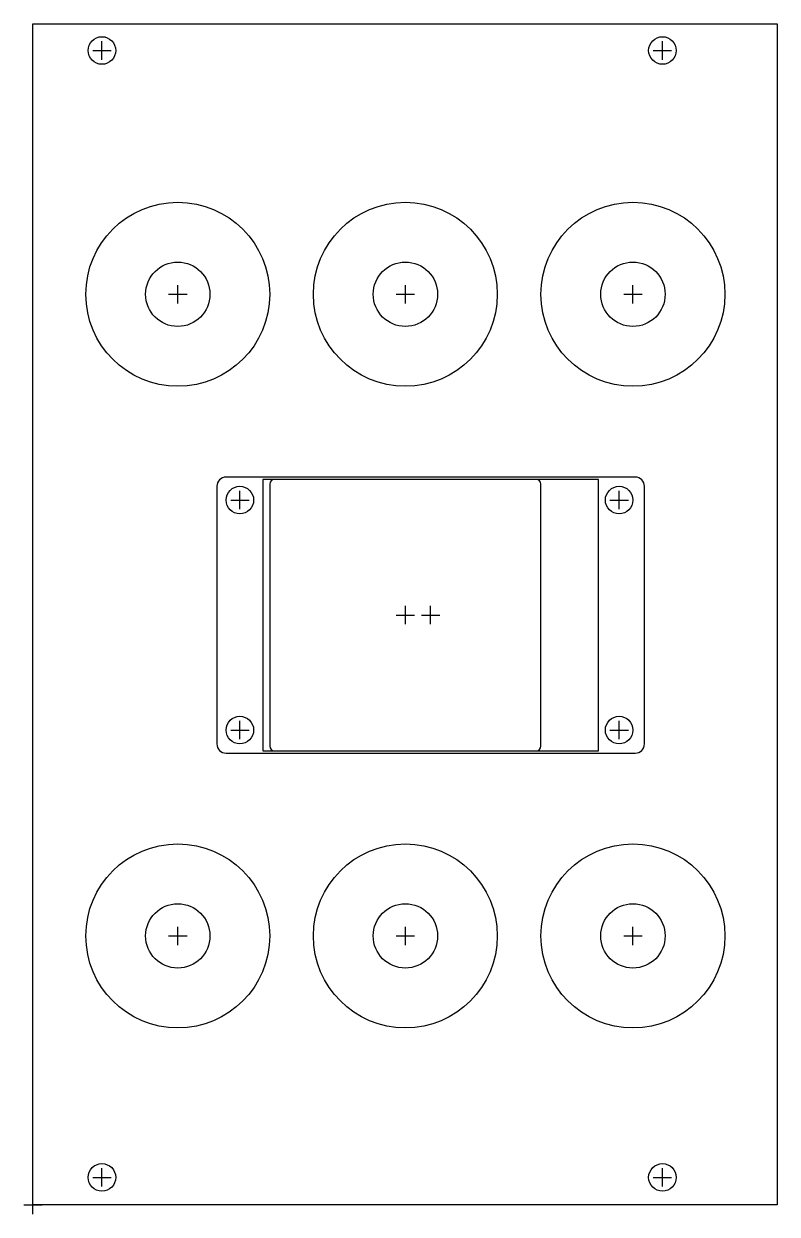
# Model space of a CAD drawing. Header units: millimetres. Extents: x -1 to 81, y -1 to 128.
import ezdxf

# ---------------------------------------------------------------- set-up
doc = ezdxf.new("R2010")
doc.units = ezdxf.units.MM
for name, color, linetype in [('Contour', 7, 'CONTINUOUS'), ('Engraving', 7, 'CONTINUOUS'), ('Reference_points', 1, 'CONTINUOUS')]:
    doc.layers.add(name, color=color, linetype=linetype)

msp = doc.modelspace()

# ---------------------------------------------------------------- linework, layer by layer
at = {"layer": 'Contour', "color": 7, "linetype": 'CONTINUOUS'}
for p, q in [((0, 0), (0, 128.4)), ((0, 128.4), (80.94, 128.4)), ((80.94, 128.4), (80.94, 0)), ((25.75, 78.375), (25.75, 49.875)), ((54.75, 78.875), (26.25, 78.875)), ((55.25, 49.875), (55.25, 78.375)), ((26.25, 49.375), (54.75, 49.375)), ((80.94, 0), (0, 0))]:
    msp.add_line(p, q, dxfattribs=at)
for centre, radius in [((7.5, 125.5), 1.5), ((68.46, 125.5), 1.5), ((15.75, 99), 3.5), ((40.5, 99), 3.5), ((65.25, 99), 3.5), ((22.5, 76.625), 1.5), ((63.75, 76.625), 1.5), ((22.5, 51.625), 1.5), ((63.75, 51.625), 1.5), ((15.75, 29.25), 3.5), ((40.5, 29.25), 3.5), ((65.25, 29.25), 3.5), ((7.5, 3), 1.5), ((68.46, 3), 1.5)]:
    msp.add_circle(centre, radius, dxfattribs=at)
for centre, start, end in [((26.25, 78.375), 90, 180), ((54.75, 78.375), 0, 90), ((26.25, 49.875), 180, 270), ((54.75, 49.875), 270, 360)]:
    msp.add_arc(centre, 0.5, start, end, dxfattribs=at)
at = {"layer": 'Engraving', "color": 133, "linetype": 'CONTINUOUS'}
for p, q in [((65.5, 79.125), (21, 79.125)), ((20, 78.125), (20, 50.125)), ((61.5, 78.875), (25, 78.875)), ((25, 78.875), (25, 49.375)), ((61.5, 49.375), (61.5, 78.875)), ((66.5, 50.125), (66.5, 78.125)), ((25, 49.375), (61.5, 49.375)), ((21, 49.125), (65.5, 49.125))]:
    msp.add_line(p, q, dxfattribs=at)
for centre in [(15.75, 99), (40.5, 99), (65.25, 99), (15.75, 29.25), (40.5, 29.25), (65.25, 29.25)]:
    msp.add_circle(centre, 10, dxfattribs=at)
for centre, start, end in [((21, 78.125), 90, 180), ((65.5, 78.125), 0, 90), ((21, 50.125), 180, 270), ((65.5, 50.125), 270, 360)]:
    msp.add_arc(centre, 1, start, end, dxfattribs=at)
at = {"layer": 'Reference_points', "color": 1, "linetype": 'CONTINUOUS'}
for p, q in [((7.5, 124.5), (7.5, 126.5)), ((68.46, 124.5), (68.46, 126.5)), ((6.5, 125.5), (8.5, 125.5)), ((67.46, 125.5), (69.46, 125.5)), ((15.75, 98), (15.75, 100)), ((15.75, 98), (15.75, 100)), ((40.5, 98), (40.5, 100)), ((40.5, 98), (40.5, 100)), ((40.5, 98), (40.5, 100)), ((40.5, 98), (40.5, 100)), ((65.25, 98), (65.25, 100)), ((65.25, 98), (65.25, 100)), ((14.75, 99), (16.75, 99)), ((14.75, 99), (16.75, 99)), ((39.5, 99), (41.5, 99)), ((39.5, 99), (41.5, 99)), ((39.5, 99), (41.5, 99)), ((39.5, 99), (41.5, 99)), ((64.25, 99), (66.25, 99)), ((64.25, 99), (66.25, 99)), ((21.5, 76.625), (23.5, 76.625)), ((22.5, 75.625), (22.5, 77.625)), ((62.75, 76.625), (64.75, 76.625)), ((63.75, 75.625), (63.75, 77.625)), ((40.5, 63.125), (40.5, 65.125)), ((43.25, 63.125), (43.25, 65.125)), ((43.25, 63.125), (43.25, 65.125)), ((43.25, 63.125), (43.25, 65.125)), ((43.25, 63.125), (43.25, 65.125)), ((39.5, 64.125), (41.5, 64.125)), ((42.25, 64.125), (44.25, 64.125)), ((42.25, 64.125), (44.25, 64.125)), ((42.25, 64.125), (44.25, 64.125)), ((42.25, 64.125), (44.25, 64.125)), ((22.5, 50.625), (22.5, 52.625)), ((63.75, 50.625), (63.75, 52.625)), ((21.5, 51.625), (23.5, 51.625)), ((62.75, 51.625), (64.75, 51.625)), ((15.75, 28.25), (15.75, 30.25)), ((15.75, 28.25), (15.75, 30.25)), ((40.5, 28.25), (40.5, 30.25)), ((40.5, 28.25), (40.5, 30.25)), ((40.5, 28.25), (40.5, 30.25)), ((40.5, 28.25), (40.5, 30.25)), ((65.25, 28.25), (65.25, 30.25)), ((65.25, 28.25), (65.25, 30.25)), ((14.75, 29.25), (16.75, 29.25)), ((14.75, 29.25), (16.75, 29.25)), ((39.5, 29.25), (41.5, 29.25)), ((39.5, 29.25), (41.5, 29.25)), ((39.5, 29.25), (41.5, 29.25)), ((39.5, 29.25), (41.5, 29.25)), ((64.25, 29.25), (66.25, 29.25)), ((64.25, 29.25), (66.25, 29.25)), ((7.5, 2), (7.5, 4)), ((68.46, 2), (68.46, 4)), ((6.5, 3), (8.5, 3)), ((67.46, 3), (69.46, 3)), ((-1, 0), (1, 0)), ((0, -1), (0, 1))]:
    msp.add_line(p, q, dxfattribs=at)

doc.saveas('drawing.dxf')
